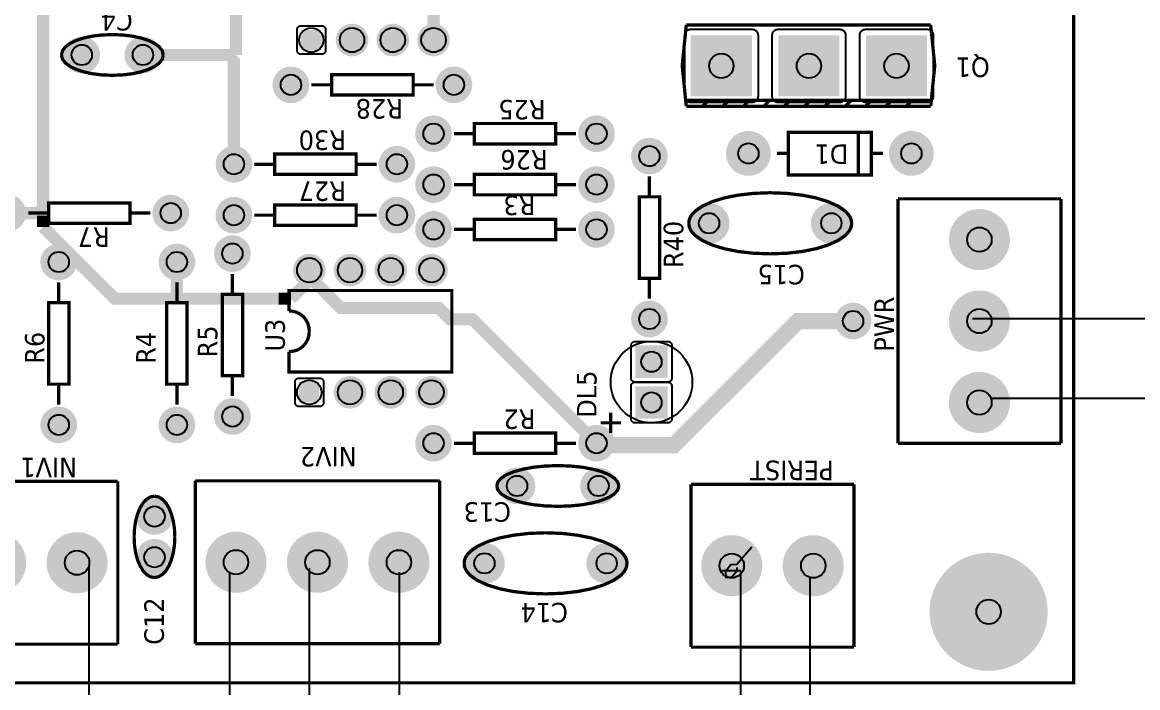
# Model space of a CAD drawing. Header units: millimetres. Extents: x 123.5 to 144.3, y 105.4 to 121.6.
# Drawn here: x 129.277 to 133.384, y 108.23 to 110.681 of the extents above; entities that cross this region are included whole.
import ezdxf

# ---------------------------------------------------------------- set-up
doc = ezdxf.new("R2010")
doc.units = ezdxf.units.MM
doc.layers.add('DESC', color=250, linetype='Continuous')
doc.layers.add('WIRES', color=7, linetype='Continuous')
doc.layers.add('WIRENO', color=7, linetype='Continuous', true_color=0x000000)
doc.styles.get("Standard").update_dxf_attribs({"font": 'tahoma.ttf'})

# ---------------------------------------------------------------- blocks, each defined once
blk = doc.blocks.new('EPAD')
at = {"const_width": 0.5}
blk.add_lwpolyline([(-0.25, 0, 1), (0.25, 0, 1)], format="xyb", close=True, dxfattribs=at)
blk = doc.blocks.new('RPAD')
blk.add_trace([(-0.5, -0.5), (-0.5, 0.5), (0.5, -0.5), (0.5, 0.5)])
blk = doc.blocks.new('Scrubber')
for points, const_width in [([(127.9875, 110.0638), (134.1975, 110.0638), (134.1975, 114.0288), (127.9875, 114.0288), (127.9875, 110.0638)], 0.008), ([(127.9875, 110.0638), (134.1975, 110.0638), (134.1975, 114.0288), (127.9875, 114.0288), (127.9875, 110.0638)], 0.008), ([(128.0824, 112.8103), (128.0824, 112.4103)], 0.008), ([(128.0824, 112.8103), (128.0824, 112.4103)], 0.008), ([(128.4824, 112.8103), (128.4824, 112.4103)], 0.008), ([(128.4824, 112.8103), (128.4824, 112.4103)], 0.008), ([(129.1409, 112.6803), (129.1409, 112.6063), (129.1536, 112.5936), (129.1346, 112.5936)], 0.03), ([(129.1409, 112.5803), (129.1409, 112.6303)], 0.008), ([(129.1409, 112.5803), (129.1409, 112.6303)], 0.008), ([(129.1068, 112.5936), (129.0883, 112.5751), (129.0696, 112.5564)], 0.03), ([(129.1068, 112.5936), (129.1346, 112.5936)], 0.03), ([(129.7499, 112.5936), (129.1536, 112.5936)], 0.03), ([(128.6709, 112.5553), (128.7209, 112.5553)], 0.008), ([(128.6709, 112.5553), (128.7209, 112.5553)], 0.008), ([(128.7209, 112.5303), (128.9209, 112.5303), (128.9209, 112.5803), (128.7209, 112.5803), (128.7209, 112.5303)], 0.008), ([(128.7209, 112.5303), (128.9209, 112.5303), (128.9209, 112.5803), (128.7209, 112.5803), (128.7209, 112.5303)], 0.008), ([(128.9209, 112.5553), (128.9709, 112.5553)], 0.008), ([(128.9209, 112.5553), (128.9709, 112.5553)], 0.008), ([(129.0209, 112.5553), (129.0447, 112.5315)], 0.03), ([(129.0209, 112.5553), (129.0459, 112.5553), (129.0572, 112.544)], 0.03), ([(129.0696, 112.5564), (129.0572, 112.544), (129.0447, 112.5315)], 0.03), ([(129.1159, 112.3803), (129.1659, 112.3803), (129.1659, 112.5803), (129.1159, 112.5803), (129.1159, 112.3803)], 0.008), ([(129.1159, 112.3803), (129.1659, 112.3803), (129.1659, 112.5803), (129.1159, 112.5803), (129.1159, 112.3803)], 0.008), ([(129.0447, 112.5315), (128.9309, 112.4177), (128.9309, 112.3153)], 0.03), ([(129.5293, 112.5487), (129.5191, 112.5462), (129.5097, 112.5391), (129.5012, 112.5278), (129.4938, 112.5128), (129.4878, 112.4944), (129.4832, 112.4731), (129.4803, 112.4494), (129.4793, 112.4237)], 0.008), ([(129.5293, 112.5487), (129.5191, 112.5462), (129.5097, 112.5391), (129.5012, 112.5278), (129.4938, 112.5128), (129.4878, 112.4944), (129.4832, 112.4731), (129.4803, 112.4494), (129.4793, 112.4237)], 0.008), ([(129.5293, 112.5487), (129.5395, 112.5462), (129.549, 112.5391), (129.5575, 112.5278), (129.5648, 112.5128), (129.5709, 112.4944), (129.5755, 112.4731), (129.5783, 112.4494), (129.5793, 112.4237)], 0.008), ([(129.5293, 112.5487), (129.5395, 112.5462), (129.549, 112.5391), (129.5575, 112.5278), (129.5648, 112.5128), (129.5709, 112.4944), (129.5755, 112.4731), (129.5783, 112.4494), (129.5793, 112.4237)], 0.008), ([(129.5293, 112.2987), (129.5191, 112.3012), (129.5097, 112.3083), (129.5012, 112.3197), (129.4938, 112.3349), (129.4878, 112.3533), (129.4832, 112.3746), (129.4803, 112.3982), (129.4793, 112.4237)], 0.008), ([(129.5293, 112.2987), (129.5191, 112.3012), (129.5097, 112.3083), (129.5012, 112.3197), (129.4938, 112.3349), (129.4878, 112.3533), (129.4832, 112.3746), (129.4803, 112.3982), (129.4793, 112.4237)], 0.008), ([(129.5293, 112.2987), (129.5395, 112.3012), (129.549, 112.3083), (129.5575, 112.3197), (129.5648, 112.3349), (129.5709, 112.3533), (129.5755, 112.3746), (129.5783, 112.3982), (129.5793, 112.4237)], 0.008), ([(129.5293, 112.2987), (129.5395, 112.3012), (129.549, 112.3083), (129.5575, 112.3197), (129.5648, 112.3349), (129.5709, 112.3533), (129.5755, 112.3746), (129.5783, 112.3982), (129.5793, 112.4237)], 0.008), ([(128.4824, 112.4103), (128.0824, 112.4103)], 0.008), ([(128.4824, 112.4103), (128.0824, 112.4103)], 0.008), ([(128.2459, 112.3203), (128.2479, 112.3305), (128.2536, 112.34), (128.2627, 112.3485), (128.2749, 112.3558), (128.2896, 112.3619), (128.3066, 112.3665), (128.3255, 112.3693), (128.3459, 112.3703)], 0.008), ([(128.2459, 112.3203), (128.2479, 112.3305), (128.2536, 112.34), (128.2627, 112.3485), (128.2749, 112.3558), (128.2896, 112.3619), (128.3066, 112.3665), (128.3255, 112.3693), (128.3459, 112.3703)], 0.008), ([(128.4459, 112.3203), (128.4439, 112.3305), (128.4381, 112.34), (128.429, 112.3485), (128.4169, 112.3558), (128.4021, 112.3619), (128.3851, 112.3665), (128.3662, 112.3693), (128.3459, 112.3703)], 0.008), ([(128.4459, 112.3203), (128.4439, 112.3305), (128.4381, 112.34), (128.429, 112.3485), (128.4169, 112.3558), (128.4021, 112.3619), (128.3851, 112.3665), (128.3662, 112.3693), (128.3459, 112.3703)], 0.008), ([(129.1409, 112.3303), (129.1409, 112.3803)], 0.008), ([(129.1409, 112.3303), (129.1409, 112.3803)], 0.008), ([(129.5293, 112.2338), (129.5293, 112.3487)], 0.03), ([(128.2459, 112.3203), (128.2479, 112.3101), (128.2536, 112.3007), (128.2627, 112.2922), (128.2749, 112.2848), (128.2896, 112.2788), (128.3066, 112.2742), (128.3255, 112.2713), (128.3459, 112.2703)], 0.008), ([(128.2459, 112.3203), (128.2479, 112.3101), (128.2536, 112.3007), (128.2627, 112.2922), (128.2749, 112.2848), (128.2896, 112.2788), (128.3066, 112.2742), (128.3255, 112.2713), (128.3459, 112.2703)], 0.008), ([(128.4459, 112.3203), (128.4439, 112.3101), (128.4381, 112.3007), (128.429, 112.2922), (128.4169, 112.2848), (128.4021, 112.2788), (128.3851, 112.2742), (128.3662, 112.2713), (128.3459, 112.2703)], 0.008), ([(128.4459, 112.3203), (128.4439, 112.3101), (128.4381, 112.3007), (128.429, 112.2922), (128.4169, 112.2848), (128.4021, 112.2788), (128.3851, 112.2742), (128.3662, 112.2713), (128.3459, 112.2703)], 0.008), ([(128.9309, 112.3153), (128.9309, 112.2603), (128.9309, 112.2417), (128.9309, 112.0153)], 0.03), ([(128.7209, 112.2403), (128.9209, 112.2403), (128.9209, 112.2903), (128.7209, 112.2903), (128.7209, 112.2403)], 0.008), ([(128.7209, 112.2403), (128.9209, 112.2403), (128.9209, 112.2903), (128.7209, 112.2903), (128.7209, 112.2403)], 0.008), ([(128.7209, 112.2653), (128.6709, 112.2653)], 0.008), ([(128.7209, 112.2653), (128.6709, 112.2653)], 0.008), ([(129.0209, 112.2653), (128.9359, 112.2653), (128.9309, 112.2603)], 0.03), ([(128.9709, 112.2653), (128.9209, 112.2653)], 0.008), ([(128.9709, 112.2653), (128.9209, 112.2653)], 0.008), ([(129.5293, 112.2338), (129.5293, 112.1203)], 0.03), ([(128.0836, 112.2203), (128.4836, 112.2203)], 0.008), ([(128.0836, 112.2203), (128.0836, 111.6203)], 0.008), ([(128.0836, 112.2203), (128.4836, 112.2203)], 0.008), ([(128.0836, 112.2203), (128.0836, 111.6203)], 0.008), ([(128.4836, 111.6203), (128.4836, 112.2203)], 0.008), ([(128.4836, 111.6203), (128.4836, 112.2203)], 0.008), ([(128.7415, 112.104), (128.9415, 112.104), (128.9415, 112.154), (128.7415, 112.154), (128.7415, 112.104)], 0.008), ([(128.7415, 112.104), (128.9415, 112.104), (128.9415, 112.154), (128.7415, 112.154), (128.7415, 112.104)], 0.008), ([(128.7415, 112.129), (128.6915, 112.129)], 0.008), ([(128.7415, 112.129), (128.6915, 112.129)], 0.008), ([(128.9915, 112.129), (128.9415, 112.129)], 0.008), ([(128.9915, 112.129), (128.9415, 112.129)], 0.008), ([(129.2609, 112.1253), (129.5243, 112.1253), (129.5293, 112.1203)], 0.03), ([(129.5293, 112.1203), (129.642, 112.1203), (129.6835, 112.0788), (129.6835, 111.6735), (129.6454, 111.6353)], 0.03), ([(129.1359, 112.0753), (129.1359, 112.0253)], 0.008), ([(129.1359, 112.0753), (129.1359, 112.0253)], 0.008), ([(129.2609, 112.0753), (129.2609, 112.0253)], 0.008), ([(129.2609, 112.0753), (129.2609, 112.0253)], 0.008), ([(128.9309, 112.0153), (128.9309, 111.9853)], 0.03), ([(129.1109, 111.8253), (129.1609, 111.8253), (129.1609, 112.0253), (129.1109, 112.0253), (129.1109, 111.8253)], 0.008), ([(129.1109, 111.8253), (129.1609, 111.8253), (129.1609, 112.0253), (129.1109, 112.0253), (129.1109, 111.8253)], 0.008), ([(129.2359, 111.8253), (129.2859, 111.8253), (129.2859, 112.0253), (129.2359, 112.0253), (129.2359, 111.8253)], 0.008), ([(129.2359, 111.8253), (129.2859, 111.8253), (129.2859, 112.0253), (129.2359, 112.0253), (129.2359, 111.8253)], 0.008), ([(128.9009, 111.9903), (128.9509, 111.9903), (128.9509, 111.5903), (128.7509, 111.5903), (128.7509, 111.9903), (128.8009, 111.9903)], 0.008), ([(128.9009, 111.9903), (128.9509, 111.9903), (128.9509, 111.5903), (128.7509, 111.5903), (128.7509, 111.9903), (128.8009, 111.9903)], 0.008), ([(128.8509, 111.9403), (128.8404, 111.9413), (128.8308, 111.9441), (128.8223, 111.9485), (128.815, 111.9545), (128.809, 111.9618), (128.8046, 111.9703), (128.8018, 111.9799), (128.8009, 111.9903)], 0.008), ([(128.8509, 111.9403), (128.8404, 111.9413), (128.8308, 111.9441), (128.8223, 111.9485), (128.815, 111.9545), (128.809, 111.9618), (128.8046, 111.9703), (128.8018, 111.9799), (128.8009, 111.9903)], 0.008), ([(128.8509, 111.9403), (128.861, 111.9413), (128.8705, 111.9441), (128.879, 111.9485), (128.8864, 111.9545), (128.8924, 111.9618), (128.897, 111.9703), (128.8999, 111.9799), (128.9009, 111.9903)], 0.008), ([(128.8509, 111.9403), (128.861, 111.9413), (128.8705, 111.9441), (128.879, 111.9485), (128.8864, 111.9545), (128.8924, 111.9618), (128.897, 111.9703), (128.8999, 111.9799), (128.9009, 111.9903)], 0.008), ([(128.9309, 111.9853), (128.9459, 111.9703), (128.9759, 111.9403), (128.9851, 111.9403)], 0.03), ([(128.5759, 111.2353), (128.88, 111.5395), (128.88, 111.5729), (128.88, 111.5945), (128.9078, 111.6222), (128.9078, 111.863), (128.917, 111.8722), (128.9851, 111.9403), (129.0009, 111.9403)], 0.03), ([(129.4559, 111.8853), (129.4559, 111.9353)], 0.008), ([(129.4559, 111.8853), (129.4559, 111.9353)], 0.008), ([(129.4309, 111.6853), (129.4809, 111.6853), (129.4809, 111.8853), (129.4309, 111.8853), (129.4309, 111.6853)], 0.008), ([(129.4309, 111.6853), (129.4809, 111.6853), (129.4809, 111.8853), (129.4309, 111.8853), (129.4309, 111.6853)], 0.008), ([(129.1359, 111.8253), (129.1359, 111.7753)], 0.008), ([(129.1359, 111.8253), (129.1359, 111.7753)], 0.008), ([(129.2609, 111.8253), (129.2609, 111.7753)], 0.008), ([(129.2609, 111.8253), (129.2609, 111.7753)], 0.008), ([(129.4559, 111.6353), (129.4559, 111.6853)], 0.008), ([(129.4559, 111.6353), (129.4559, 111.6853)], 0.008), ([(129.5659, 111.6353), (129.6454, 111.6353)], 0.03), ([(128.0836, 111.6203), (128.4836, 111.6203)], 0.008), ([(128.0836, 111.6203), (128.4836, 111.6203)], 0.008), ([(128.5759, 111.5853), (128.5759, 111.5353)], 0.008), ([(128.5759, 111.5853), (128.5759, 111.5353)], 0.008), ([(129.1009, 111.5853), (129.1009, 111.5353)], 0.008), ([(129.1009, 111.5853), (129.1009, 111.5353)], 0.008), ([(129.2109, 111.5353), (129.2109, 111.5853)], 0.008), ([(129.2109, 111.5353), (129.2109, 111.5853)], 0.008), ([(129.3359, 111.5853), (129.3359, 111.5353)], 0.008), ([(129.3359, 111.5853), (129.3359, 111.5353)], 0.008), ([(128.2809, 111.5603), (128.2731, 111.5593), (128.2656, 111.5564), (128.2583, 111.5516), (128.2514, 111.545), (128.2387, 111.5268), (128.2276, 111.5027), (128.2185, 111.4733), (128.2117, 111.4392), (128.2074, 111.4014), (128.2059, 111.3603)], 0.008), ([(128.2809, 111.5603), (128.2731, 111.5593), (128.2656, 111.5564), (128.2583, 111.5516), (128.2514, 111.545), (128.2387, 111.5268), (128.2276, 111.5027), (128.2185, 111.4733), (128.2117, 111.4392), (128.2074, 111.4014), (128.2059, 111.3603)], 0.008), ([(128.2809, 111.5603), (128.2886, 111.5593), (128.2961, 111.5564), (128.3034, 111.5516), (128.3103, 111.545), (128.323, 111.5268), (128.3341, 111.5027), (128.3432, 111.4733), (128.35, 111.4392), (128.3544, 111.4014), (128.3559, 111.3603)], 0.008), ([(128.2809, 111.5603), (128.2886, 111.5593), (128.2961, 111.5564), (128.3034, 111.5516), (128.3103, 111.545), (128.323, 111.5268), (128.3341, 111.5027), (128.3432, 111.4733), (128.35, 111.4392), (128.3544, 111.4014), (128.3559, 111.3603)], 0.008), ([(128.5509, 111.3353), (128.6009, 111.3353), (128.6009, 111.5353), (128.5509, 111.5353), (128.5509, 111.3353)], 0.008), ([(128.5509, 111.3353), (128.6009, 111.3353), (128.6009, 111.5353), (128.5509, 111.5353), (128.5509, 111.3353)], 0.008), ([(129.0759, 111.3353), (129.1259, 111.3353), (129.1259, 111.5353), (129.0759, 111.5353), (129.0759, 111.3353)], 0.008), ([(129.0759, 111.3353), (129.1259, 111.3353), (129.1259, 111.5353), (129.0759, 111.5353), (129.0759, 111.3353)], 0.008), ([(129.1859, 111.3353), (129.2359, 111.3353), (129.2359, 111.5353), (129.1859, 111.5353), (129.1859, 111.3353)], 0.008), ([(129.1859, 111.3353), (129.2359, 111.3353), (129.2359, 111.5353), (129.1859, 111.5353), (129.1859, 111.3353)], 0.008), ([(129.3109, 111.3353), (129.3609, 111.3353), (129.3609, 111.5353), (129.3109, 111.5353), (129.3109, 111.3353)], 0.008), ([(129.3109, 111.3353), (129.3609, 111.3353), (129.3609, 111.5353), (129.3109, 111.5353), (129.3109, 111.3353)], 0.008), ([(128.4709, 111.4803), (128.4607, 111.4773), (128.4512, 111.4687), (128.4427, 111.455), (128.4354, 111.4368), (128.4293, 111.4147), (128.4247, 111.3892), (128.4219, 111.3609), (128.4209, 111.3303)], 0.008), ([(128.4709, 111.4803), (128.4607, 111.4773), (128.4512, 111.4687), (128.4427, 111.455), (128.4354, 111.4368), (128.4293, 111.4147), (128.4247, 111.3892), (128.4219, 111.3609), (128.4209, 111.3303)], 0.008), ([(128.4709, 111.4803), (128.481, 111.4773), (128.4905, 111.4687), (128.499, 111.455), (128.5064, 111.4368), (128.5124, 111.4147), (128.517, 111.3892), (128.5199, 111.3609), (128.5209, 111.3303)], 0.008), ([(128.4709, 111.4803), (128.481, 111.4773), (128.4905, 111.4687), (128.499, 111.455), (128.5064, 111.4368), (128.5124, 111.4147), (128.517, 111.3892), (128.5199, 111.3609), (128.5209, 111.3303)], 0.008), ([(128.2809, 111.1603), (128.2731, 111.1613), (128.2656, 111.1643), (128.2583, 111.1692), (128.2514, 111.1758), (128.2387, 111.1941), (128.2276, 111.2183), (128.2185, 111.2478), (128.2117, 111.2818), (128.2074, 111.3196), (128.2059, 111.3603)], 0.008), ([(128.2809, 111.1603), (128.2731, 111.1613), (128.2656, 111.1643), (128.2583, 111.1692), (128.2514, 111.1758), (128.2387, 111.1941), (128.2276, 111.2183), (128.2185, 111.2478), (128.2117, 111.2818), (128.2074, 111.3196), (128.2059, 111.3603)], 0.008), ([(128.2809, 111.1603), (128.2886, 111.1613), (128.2961, 111.1643), (128.3034, 111.1692), (128.3103, 111.1758), (128.323, 111.1941), (128.3341, 111.2183), (128.3432, 111.2478), (128.35, 111.2818), (128.3544, 111.3196), (128.3559, 111.3603)], 0.008), ([(128.2809, 111.1603), (128.2886, 111.1613), (128.2961, 111.1643), (128.3034, 111.1692), (128.3103, 111.1758), (128.323, 111.1941), (128.3341, 111.2183), (128.3432, 111.2478), (128.35, 111.2818), (128.3544, 111.3196), (128.3559, 111.3603)], 0.008), ([(128.4709, 111.1803), (128.4607, 111.1833), (128.4512, 111.1918), (128.4427, 111.2054), (128.4354, 111.2235), (128.4293, 111.2455), (128.4247, 111.271), (128.4219, 111.2995), (128.4209, 111.3303)], 0.008), ([(128.4709, 111.1803), (128.4607, 111.1833), (128.4512, 111.1918), (128.4427, 111.2054), (128.4354, 111.2235), (128.4293, 111.2455), (128.4247, 111.271), (128.4219, 111.2995), (128.4209, 111.3303)], 0.008), ([(128.4709, 111.1803), (128.481, 111.1833), (128.4905, 111.1918), (128.499, 111.2054), (128.5064, 111.2235), (128.5124, 111.2455), (128.517, 111.271), (128.5199, 111.2995), (128.5209, 111.3303)], 0.008), ([(128.4709, 111.1803), (128.481, 111.1833), (128.4905, 111.1918), (128.499, 111.2054), (128.5064, 111.2235), (128.5124, 111.2455), (128.517, 111.271), (128.5199, 111.2995), (128.5209, 111.3303)], 0.008), ([(128.5759, 111.3353), (128.5759, 111.2853)], 0.008), ([(128.5759, 111.3353), (128.5759, 111.2853)], 0.008), ([(129.1009, 111.3353), (129.1009, 111.2853)], 0.008), ([(129.1009, 111.3353), (129.1009, 111.2853)], 0.008), ([(129.2109, 111.2853), (129.2109, 111.3353)], 0.008), ([(129.2109, 111.2853), (129.2109, 111.3353)], 0.008), ([(129.3359, 111.3353), (129.3359, 111.2853)], 0.008), ([(129.3359, 111.3353), (129.3359, 111.2853)], 0.008), ([(128.8759, 110.6053), (128.8759, 110.7403), (128.5709, 111.0453), (128.5709, 111.2303), (128.5759, 111.2353)], 0.04), ([(128.6259, 111.2253), (128.6259, 111.1753)], 0.008), ([(128.6259, 111.2253), (128.6259, 111.1753)], 0.008), ([(128.6009, 111.2003), (128.6509, 111.2003)], 0.008), ([(128.6009, 111.2003), (128.6509, 111.2003)], 0.008), ([(128.9809, 111.1053), (128.9309, 111.1053)], 0.008), ([(128.9809, 111.1053), (128.9309, 111.1053)], 0.008), ([(128.9809, 111.0803), (129.1809, 111.0803), (129.1809, 111.1303), (128.9809, 111.1303), (128.9809, 111.0803)], 0.008), ([(128.9809, 111.0803), (129.1809, 111.0803), (129.1809, 111.1303), (128.9809, 111.1303), (128.9809, 111.0803)], 0.008), ([(129.2309, 111.1053), (129.1809, 111.1053)], 0.008), ([(129.2309, 111.1053), (129.1809, 111.1053)], 0.008), ([(129.6031, 111.0149), (129.5031, 111.0249), (129.4031, 111.0149)], 0.008), ([(129.6031, 111.0149), (129.5031, 111.0249), (129.4031, 111.0149)], 0.008), ([(128.4751, 111.0032), (128.0751, 111.0032)], 0.008), ([(128.0751, 111.0032), (128.0751, 110.6032)], 0.008), ([(128.4751, 111.0032), (128.0751, 111.0032)], 0.008), ([(128.0751, 111.0032), (128.0751, 110.6032)], 0.008), ([(128.4751, 111.0032), (128.4751, 110.6032)], 0.008), ([(128.4751, 111.0032), (128.4751, 110.6032)], 0.008), ([(129.1159, 111.0088), (129.1081, 111.0078), (129.1006, 111.0049), (129.0933, 111), (129.0864, 110.9935), (129.0737, 110.9753), (129.0626, 110.9512), (129.0535, 110.9217), (129.0467, 110.8877), (129.0424, 110.8498), (129.0409, 110.8088)], 0.008), ([(129.1159, 111.0088), (129.1081, 111.0078), (129.1006, 111.0049), (129.0933, 111), (129.0864, 110.9935), (129.0737, 110.9753), (129.0626, 110.9512), (129.0535, 110.9217), (129.0467, 110.8877), (129.0424, 110.8498), (129.0409, 110.8088)], 0.008), ([(129.1159, 111.0088), (129.1236, 111.0078), (129.1311, 111.0049), (129.1384, 111), (129.1453, 110.9935), (129.158, 110.9753), (129.1691, 110.9512), (129.1782, 110.9217), (129.185, 110.8877), (129.1894, 110.8498), (129.1909, 110.8088)], 0.008), ([(129.1159, 111.0088), (129.1236, 111.0078), (129.1311, 111.0049), (129.1384, 111), (129.1453, 110.9935), (129.158, 110.9753), (129.1691, 110.9512), (129.1782, 110.9217), (129.185, 110.8877), (129.1894, 110.8498), (129.1909, 110.8088)], 0.008), ([(129.4031, 110.4149), (129.4031, 111.0149)], 0.008), ([(129.4031, 110.4149), (129.4031, 111.0149)], 0.008), ([(129.4181, 110.4149), (129.4181, 111.0149)], 0.008), ([(129.4181, 110.4149), (129.4181, 111.0149)], 0.008), ([(129.6031, 111.0149), (129.6031, 110.4149)], 0.008), ([(129.6031, 111.0149), (129.6031, 110.4149)], 0.008), ([(129.4181, 110.9599), (129.4031, 110.9749)], 0.008), ([(129.4181, 110.9599), (129.4031, 110.9749)], 0.008), ([(129.4181, 110.9099), (129.4031, 110.9249)], 0.008), ([(129.4181, 110.9099), (129.4031, 110.9249)], 0.008), ([(129.4181, 110.9099), (129.4031, 110.9249)], 0.008), ([(129.4181, 110.9099), (129.4031, 110.9249)], 0.008), ([(129.4181, 110.8599), (129.4031, 110.8749)], 0.008), ([(129.4181, 110.8599), (129.4031, 110.8749)], 0.008), ([(129.4181, 110.8599), (129.4031, 110.8749)], 0.008), ([(129.4181, 110.8599), (129.4031, 110.8749)], 0.008), ([(129.1159, 110.6088), (129.1081, 110.6098), (129.1006, 110.6128), (129.0933, 110.6177), (129.0864, 110.6243), (129.0737, 110.6426), (129.0626, 110.6668), (129.0535, 110.6963), (129.0467, 110.7303), (129.0424, 110.7681), (129.0409, 110.8088)], 0.008), ([(129.1159, 110.6088), (129.1081, 110.6098), (129.1006, 110.6128), (129.0933, 110.6177), (129.0864, 110.6243), (129.0737, 110.6426), (129.0626, 110.6668), (129.0535, 110.6963), (129.0467, 110.7303), (129.0424, 110.7681), (129.0409, 110.8088)], 0.008), ([(129.1159, 110.6088), (129.1236, 110.6098), (129.1311, 110.6128), (129.1384, 110.6177), (129.1453, 110.6243), (129.158, 110.6426), (129.1691, 110.6668), (129.1782, 110.6963), (129.185, 110.7303), (129.1894, 110.7681), (129.1909, 110.8088)], 0.008), ([(129.1159, 110.6088), (129.1236, 110.6098), (129.1311, 110.6128), (129.1384, 110.6177), (129.1453, 110.6243), (129.158, 110.6426), (129.1691, 110.6668), (129.1782, 110.6963), (129.185, 110.7303), (129.1894, 110.7681), (129.1909, 110.8088)], 0.008), ([(129.4181, 110.8099), (129.4031, 110.8249)], 0.008), ([(129.4181, 110.8099), (129.4031, 110.8249)], 0.008), ([(129.4181, 110.8099), (129.4031, 110.8249)], 0.008), ([(129.4181, 110.8099), (129.4031, 110.8249)], 0.008), ([(129.2875, 110.7643), (129.2875, 110.7923)], 0.008), ([(129.2875, 110.7643), (129.2875, 110.7923)], 0.008), ([(129.2345, 110.5603), (129.3395, 110.5603), (129.3395, 110.7643), (129.2345, 110.7643), (129.2345, 110.5603)], 0.008), ([(129.2345, 110.5603), (129.3395, 110.5603), (129.3395, 110.7643), (129.2345, 110.7643), (129.2345, 110.5603)], 0.008), ([(129.4181, 110.7599), (129.4031, 110.7749)], 0.008), ([(129.4181, 110.7599), (129.4031, 110.7749)], 0.008), ([(129.4181, 110.7599), (129.4031, 110.7749)], 0.008), ([(129.4181, 110.7599), (129.4031, 110.7749)], 0.008), ([(129.4181, 110.7099), (129.4031, 110.7249)], 0.008), ([(129.4181, 110.7099), (129.4031, 110.7249)], 0.008), ([(129.4181, 110.7099), (129.4031, 110.7249)], 0.008), ([(129.4181, 110.7099), (129.4031, 110.7249)], 0.008), ([(129.4181, 110.6599), (129.4031, 110.6749)], 0.008), ([(129.4181, 110.6599), (129.4031, 110.6749)], 0.008), ([(129.4181, 110.6599), (129.4031, 110.6749)], 0.008), ([(129.4181, 110.6599), (129.4031, 110.6749)], 0.008), ([(129.4181, 110.6099), (129.4031, 110.6249)], 0.008), ([(129.4181, 110.6099), (129.4031, 110.6249)], 0.008), ([(129.4181, 110.6099), (129.4031, 110.6249)], 0.008), ([(129.4181, 110.6099), (129.4031, 110.6249)], 0.008), ([(128.4751, 110.6032), (128.0751, 110.6032)], 0.008), ([(128.4751, 110.6032), (128.0751, 110.6032)], 0.008), ([(129.2355, 110.5923), (129.3385, 110.5923)], 0.008), ([(129.2355, 110.5923), (129.3385, 110.5923)], 0.008), ([(129.2875, 110.5323), (129.2875, 110.5603)], 0.008), ([(129.2875, 110.5323), (129.2875, 110.5603)], 0.008), ([(129.4181, 110.5599), (129.4031, 110.5749)], 0.008), ([(129.4181, 110.5599), (129.4031, 110.5749)], 0.008), ([(129.4181, 110.5599), (129.4031, 110.5749)], 0.008), ([(129.4181, 110.5599), (129.4031, 110.5749)], 0.008), ([(129.4181, 110.5099), (129.4031, 110.5249)], 0.008), ([(129.4181, 110.5099), (129.4031, 110.5249)], 0.008), ([(129.4181, 110.5099), (129.4031, 110.5249)], 0.008), ([(129.4181, 110.5099), (129.4031, 110.5249)], 0.008), ([(128.5759, 110.4953), (128.5759, 110.0953)], 0.008), ([(129.1759, 110.4953), (128.5759, 110.4953)], 0.008), ([(128.5759, 110.4953), (128.5759, 110.0953)], 0.008), ([(129.1759, 110.4953), (128.5759, 110.4953)], 0.008), ([(129.1759, 110.4953), (129.1759, 110.0953)], 0.008), ([(129.1759, 110.4953), (129.1759, 110.0953)], 0.008), ([(129.4181, 110.4599), (129.4031, 110.4749)], 0.008), ([(129.4181, 110.4599), (129.4031, 110.4749)], 0.008), ([(129.6031, 110.4149), (129.5031, 110.4049), (129.4031, 110.4149)], 0.008), ([(129.6031, 110.4149), (129.5031, 110.4049), (129.4031, 110.4149)], 0.008), ([(128.5759, 110.0953), (129.1759, 110.0953)], 0.008), ([(128.5759, 110.0953), (129.1759, 110.0953)], 0.008)]:
    blk.add_lwpolyline(points, dxfattribs=dict(const_width=const_width))
for points in [[(128.7359, 111.9653), (128.7359, 111.9153), (128.7358, 111.9143), (128.7357, 111.9133), (128.7354, 111.9123), (128.7351, 111.9114), (128.7347, 111.9105), (128.7342, 111.9097), (128.7336, 111.9089), (128.733, 111.9082), (128.7323, 111.9076), (128.7315, 111.907), (128.7307, 111.9065), (128.7298, 111.9061), (128.7289, 111.9058), (128.7279, 111.9055), (128.7269, 111.9054), (128.7259, 111.9053), (128.6759, 111.9053), (128.6748, 111.9054), (128.6738, 111.9055), (128.6728, 111.9058), (128.6719, 111.9061), (128.671, 111.9065), (128.6702, 111.907), (128.6694, 111.9076), (128.6687, 111.9082), (128.6681, 111.9089), (128.6675, 111.9097), (128.667, 111.9105), (128.6666, 111.9114), (128.6663, 111.9123), (128.6661, 111.9133), (128.6659, 111.9143), (128.6659, 111.9153), (128.6659, 111.9653), (128.6659, 111.9664), (128.6661, 111.9674), (128.6663, 111.9683), (128.6666, 111.9693), (128.667, 111.9701), (128.6675, 111.971), (128.6681, 111.9717), (128.6687, 111.9724), (128.6694, 111.9731), (128.6702, 111.9736), (128.671, 111.9741), (128.6719, 111.9746), (128.6728, 111.9749), (128.6738, 111.9751), (128.6748, 111.9753), (128.6759, 111.9753), (128.7259, 111.9753), (128.7269, 111.9753), (128.7279, 111.9751), (128.7289, 111.9749), (128.7298, 111.9746), (128.7307, 111.9741), (128.7315, 111.9736), (128.7323, 111.9731), (128.733, 111.9724), (128.7336, 111.9717), (128.7342, 111.971), (128.7347, 111.9701), (128.7351, 111.9693), (128.7354, 111.9683), (128.7357, 111.9674), (128.7358, 111.9664), (128.7359, 111.9653)], [(129.6009, 111.9603), (129.6009, 111.9103), (129.6008, 111.9093), (129.6007, 111.9083), (129.6004, 111.9073), (129.6001, 111.9064), (129.5997, 111.9055), (129.5992, 111.9047), (129.5986, 111.9039), (129.598, 111.9032), (129.5973, 111.9026), (129.5965, 111.902), (129.5957, 111.9015), (129.5948, 111.9011), (129.5939, 111.9008), (129.5929, 111.9005), (129.5919, 111.9004), (129.5909, 111.9003), (129.5409, 111.9003), (129.5398, 111.9004), (129.5388, 111.9005), (129.5378, 111.9008), (129.5369, 111.9011), (129.536, 111.9015), (129.5352, 111.902), (129.5344, 111.9026), (129.5337, 111.9032), (129.5331, 111.9039), (129.5325, 111.9047), (129.532, 111.9055), (129.5316, 111.9064), (129.5313, 111.9073), (129.5311, 111.9083), (129.5309, 111.9093), (129.5309, 111.9103), (129.5309, 111.9603), (129.5309, 111.9614), (129.5311, 111.9624), (129.5313, 111.9633), (129.5316, 111.9643), (129.532, 111.9651), (129.5325, 111.966), (129.5331, 111.9667), (129.5337, 111.9674), (129.5344, 111.9681), (129.5352, 111.9686), (129.536, 111.9691), (129.5369, 111.9696), (129.5378, 111.9699), (129.5388, 111.9701), (129.5398, 111.9703), (129.5409, 111.9703), (129.5909, 111.9703), (129.5919, 111.9703), (129.5929, 111.9701), (129.5939, 111.9699), (129.5948, 111.9696), (129.5957, 111.9691), (129.5965, 111.9686), (129.5973, 111.9681), (129.598, 111.9674), (129.5986, 111.9667), (129.5992, 111.966), (129.5997, 111.9651), (129.6001, 111.9643), (129.6004, 111.9633), (129.6007, 111.9624), (129.6008, 111.9614), (129.6009, 111.9603)], [(128.6359, 111.1503), (128.7159, 111.1503), (128.7169, 111.1503), (128.7179, 111.1501), (128.7189, 111.1499), (128.7198, 111.1496), (128.7207, 111.1491), (128.7215, 111.1486), (128.7223, 111.1481), (128.723, 111.1474), (128.7236, 111.1467), (128.7242, 111.146), (128.7247, 111.1451), (128.7251, 111.1443), (128.7254, 111.1433), (128.7257, 111.1424), (128.7258, 111.1414), (128.7259, 111.1403), (128.7259, 111.0603), (128.7258, 111.0593), (128.7257, 111.0583), (128.7254, 111.0573), (128.7251, 111.0564), (128.7247, 111.0555), (128.7242, 111.0547), (128.7236, 111.0539), (128.723, 111.0532), (128.7223, 111.0526), (128.7215, 111.052), (128.7207, 111.0515), (128.7198, 111.0511), (128.7189, 111.0508), (128.7179, 111.0505), (128.7169, 111.0504), (128.7159, 111.0503), (128.6359, 111.0503), (128.6348, 111.0504), (128.6338, 111.0505), (128.6328, 111.0508), (128.6319, 111.0511), (128.631, 111.0515), (128.6302, 111.052), (128.6294, 111.0526), (128.6287, 111.0532), (128.6281, 111.0539), (128.6275, 111.0547), (128.627, 111.0555), (128.6266, 111.0564), (128.6263, 111.0573), (128.6261, 111.0583), (128.6259, 111.0593), (128.6259, 111.0603), (128.6259, 111.1403), (128.6259, 111.1414), (128.6261, 111.1424), (128.6263, 111.1433), (128.6266, 111.1443), (128.627, 111.1451), (128.6275, 111.146), (128.6281, 111.1467), (128.6287, 111.1474), (128.6294, 111.1481), (128.6302, 111.1486), (128.631, 111.1491), (128.6319, 111.1496), (128.6328, 111.1499), (128.6338, 111.1501), (128.6348, 111.1503), (128.6359, 111.1503)], [(128.7359, 111.1503), (128.8159, 111.1503), (128.8169, 111.1503), (128.8179, 111.1501), (128.8189, 111.1499), (128.8198, 111.1496), (128.8207, 111.1491), (128.8215, 111.1486), (128.8223, 111.1481), (128.823, 111.1474), (128.8236, 111.1467), (128.8242, 111.146), (128.8247, 111.1451), (128.8251, 111.1443), (128.8254, 111.1433), (128.8257, 111.1424), (128.8258, 111.1414), (128.8259, 111.1403), (128.8259, 111.0603), (128.8258, 111.0593), (128.8257, 111.0583), (128.8254, 111.0573), (128.8251, 111.0564), (128.8247, 111.0555), (128.8242, 111.0547), (128.8236, 111.0539), (128.823, 111.0532), (128.8223, 111.0526), (128.8215, 111.052), (128.8207, 111.0515), (128.8198, 111.0511), (128.8189, 111.0508), (128.8179, 111.0505), (128.8169, 111.0504), (128.8159, 111.0503), (128.7359, 111.0503), (128.7348, 111.0504), (128.7338, 111.0505), (128.7328, 111.0508), (128.7319, 111.0511), (128.731, 111.0515), (128.7302, 111.052), (128.7294, 111.0526), (128.7287, 111.0532), (128.7281, 111.0539), (128.7275, 111.0547), (128.727, 111.0555), (128.7266, 111.0564), (128.7263, 111.0573), (128.7261, 111.0583), (128.7259, 111.0593), (128.7259, 111.0603), (128.7259, 111.1403), (128.7259, 111.1414), (128.7261, 111.1424), (128.7263, 111.1433), (128.7266, 111.1443), (128.727, 111.1451), (128.7275, 111.146), (128.7281, 111.1467), (128.7287, 111.1474), (128.7294, 111.1481), (128.7302, 111.1486), (128.731, 111.1491), (128.7319, 111.1496), (128.7328, 111.1499), (128.7338, 111.1501), (128.7348, 111.1503), (128.7359, 111.1503)], [(129.4125, 110.8538), (129.4125, 111.0038), (129.4126, 111.0054), (129.4128, 111.0069), (129.4132, 111.0083), (129.4137, 111.0097), (129.4143, 111.011), (129.415, 111.0123), (129.4159, 111.0134), (129.4169, 111.0145), (129.4179, 111.0154), (129.4191, 111.0163), (129.4203, 111.017), (129.4216, 111.0177), (129.423, 111.0181), (129.4245, 111.0185), (129.426, 111.0187), (129.4275, 111.0188), (129.5775, 111.0188), (129.5791, 111.0187), (129.5806, 111.0185), (129.582, 111.0181), (129.5834, 111.0177), (129.5847, 111.017), (129.586, 111.0163), (129.5871, 111.0154), (129.5882, 111.0145), (129.5891, 111.0134), (129.59, 111.0123), (129.5907, 111.011), (129.5914, 111.0097), (129.5919, 111.0083), (129.5922, 111.0069), (129.5924, 111.0054), (129.5925, 111.0038), (129.5925, 110.8538), (129.5924, 110.8523), (129.5922, 110.8507), (129.5919, 110.8493), (129.5914, 110.8479), (129.5907, 110.8466), (129.59, 110.8454), (129.5891, 110.8442), (129.5882, 110.8431), (129.5871, 110.8422), (129.586, 110.8413), (129.5847, 110.8406), (129.5834, 110.84), (129.582, 110.8395), (129.5806, 110.8391), (129.5791, 110.8389), (129.5775, 110.8388), (129.4275, 110.8388), (129.426, 110.8389), (129.4245, 110.8391), (129.423, 110.8395), (129.4216, 110.84), (129.4203, 110.8406), (129.4191, 110.8413), (129.4179, 110.8422), (129.4169, 110.8431), (129.4159, 110.8442), (129.415, 110.8454), (129.4143, 110.8466), (129.4137, 110.8479), (129.4132, 110.8493), (129.4128, 110.8507), (129.4126, 110.8523), (129.4125, 110.8538)], [(129.4125, 110.6388), (129.4125, 110.7888), (129.4126, 110.7904), (129.4128, 110.7919), (129.4132, 110.7933), (129.4137, 110.7947), (129.4143, 110.796), (129.415, 110.7973), (129.4159, 110.7984), (129.4169, 110.7995), (129.4179, 110.8004), (129.4191, 110.8013), (129.4203, 110.802), (129.4216, 110.8027), (129.423, 110.8031), (129.4245, 110.8035), (129.426, 110.8037), (129.4275, 110.8038), (129.5775, 110.8038), (129.5791, 110.8037), (129.5806, 110.8035), (129.582, 110.8031), (129.5834, 110.8027), (129.5847, 110.802), (129.586, 110.8013), (129.5871, 110.8004), (129.5882, 110.7995), (129.5891, 110.7984), (129.59, 110.7973), (129.5907, 110.796), (129.5914, 110.7947), (129.5919, 110.7933), (129.5922, 110.7919), (129.5924, 110.7904), (129.5925, 110.7888), (129.5925, 110.6388), (129.5924, 110.6373), (129.5922, 110.6357), (129.5919, 110.6343), (129.5914, 110.6329), (129.5907, 110.6316), (129.59, 110.6304), (129.5891, 110.6292), (129.5882, 110.6281), (129.5871, 110.6272), (129.586, 110.6263), (129.5847, 110.6256), (129.5834, 110.625), (129.582, 110.6245), (129.5806, 110.6241), (129.5791, 110.6239), (129.5775, 110.6238), (129.4275, 110.6238), (129.426, 110.6239), (129.4245, 110.6241), (129.423, 110.6245), (129.4216, 110.625), (129.4203, 110.6256), (129.4191, 110.6263), (129.4179, 110.6272), (129.4169, 110.6281), (129.4159, 110.6292), (129.415, 110.6304), (129.4143, 110.6316), (129.4137, 110.6329), (129.4132, 110.6343), (129.4128, 110.6357), (129.4126, 110.6373), (129.4125, 110.6388)], [(129.4125, 110.4238), (129.4125, 110.5738), (129.4126, 110.5754), (129.4128, 110.5769), (129.4132, 110.5783), (129.4137, 110.5797), (129.4143, 110.581), (129.415, 110.5823), (129.4159, 110.5834), (129.4169, 110.5845), (129.4179, 110.5854), (129.4191, 110.5863), (129.4203, 110.587), (129.4216, 110.5877), (129.423, 110.5881), (129.4245, 110.5885), (129.426, 110.5887), (129.4275, 110.5888), (129.5775, 110.5888), (129.5791, 110.5887), (129.5806, 110.5885), (129.582, 110.5881), (129.5834, 110.5877), (129.5847, 110.587), (129.586, 110.5863), (129.5871, 110.5854), (129.5882, 110.5845), (129.5891, 110.5834), (129.59, 110.5823), (129.5907, 110.581), (129.5914, 110.5797), (129.5919, 110.5783), (129.5922, 110.5769), (129.5924, 110.5754), (129.5925, 110.5738), (129.5925, 110.4238), (129.5924, 110.4223), (129.5922, 110.4207), (129.5919, 110.4193), (129.5914, 110.4179), (129.5907, 110.4166), (129.59, 110.4154), (129.5891, 110.4142), (129.5882, 110.4131), (129.5871, 110.4122), (129.586, 110.4113), (129.5847, 110.4106), (129.5834, 110.41), (129.582, 110.4095), (129.5806, 110.4091), (129.5791, 110.4089), (129.5775, 110.4088), (129.4275, 110.4088), (129.426, 110.4089), (129.4245, 110.4091), (129.423, 110.4095), (129.4216, 110.41), (129.4203, 110.4106), (129.4191, 110.4113), (129.4179, 110.4122), (129.4169, 110.4131), (129.4159, 110.4142), (129.415, 110.4154), (129.4143, 110.4166), (129.4137, 110.4179), (129.4132, 110.4193), (129.4128, 110.4207), (129.4126, 110.4223), (129.4125, 110.4238)]]:
    blk.add_lwpolyline(points, close=True)
for centre, radius in [((128.6209, 112.5553), 0.025), ((129.0209, 112.5553), 0.025), ((128.2824, 112.5103), 0.03), ((129.5293, 112.4987), 0.025), ((129.5293, 112.3487), 0.025), ((128.2959, 112.3203), 0.025), ((128.3959, 112.3203), 0.025), ((128.6209, 112.2653), 0.025), ((129.0209, 112.2653), 0.025), ((129.1409, 112.2803), 0.025), ((128.2836, 112.1203), 0.03), ((128.6415, 112.129), 0.025), ((129.0415, 112.129), 0.025), ((129.1359, 112.1253), 0.025), ((129.2609, 112.1253), 0.025), ((129.4559, 111.9853), 0.025), ((128.7009, 111.9403), 0.03), ((129.0009, 111.9403), 0.03), ((129.5659, 111.9353), 0.03), ((128.2836, 111.9203), 0.03), ((128.7009, 111.8403), 0.03), ((129.0009, 111.8403), 0.03), ((129.5659, 111.8353), 0.03), ((128.7009, 111.7403), 0.03), ((129.0009, 111.7403), 0.03), ((129.5659, 111.7353), 0.03), ((128.2836, 111.7203), 0.03), ((129.1359, 111.7253), 0.025), ((129.2609, 111.7253), 0.025), ((128.5759, 111.6353), 0.025), ((128.7009, 111.6403), 0.03), ((129.0009, 111.6403), 0.03), ((129.1009, 111.6353), 0.025), ((129.2109, 111.6353), 0.025), ((129.3359, 111.6353), 0.025), ((129.5659, 111.6353), 0.03), ((129.4559, 111.5853), 0.025), ((128.2809, 111.5103), 0.025), ((128.4709, 111.4303), 0.025), ((128.4709, 111.2303), 0.025), ((128.5759, 111.2353), 0.025), ((129.1009, 111.2353), 0.025), ((129.2109, 111.2353), 0.025), ((129.3359, 111.2353), 0.025), ((128.2809, 111.2103), 0.025), ((128.7259, 111.1003), 0.1), ((128.7259, 111.1003), 0.1), ((128.6759, 111.1003), 0.025), ((128.7759, 111.1003), 0.025), ((128.8809, 111.1053), 0.025), ((129.2809, 111.1053), 0.025), ((128.7259, 111.1003), 0), ((128.7259, 111.1003), 0), ((129.1159, 110.9588), 0.025), ((129.5025, 110.9288), 0.03), ((128.2751, 110.9032), 0.03), ((129.2875, 110.8623), 0.025), ((128.2751, 110.7032), 0.03), ((129.5025, 110.7138), 0.03), ((129.1159, 110.6588), 0.025), ((128.8759, 110.6053), 0.025), ((129.5025, 110.4988), 0.03), ((129.2875, 110.4623), 0.025), ((128.6759, 110.2953), 0.03), ((128.8759, 110.2953), 0.03), ((129.0759, 110.2953), 0.03), ((128.1619, 110.2727), 0.03)]:
    blk.add_circle(centre, radius)
for name, p, xscale, yscale in [('EPAD', (128.2824, 112.7103), 0.15, 0.15), ('EPAD', (129.1409, 112.6803), 0.09, 0.09), ('EPAD', (128.6209, 112.5553), 0.09, 0.09), ('EPAD', (128.6209, 112.5553), 0.07, 0.07), ('EPAD', (129.0209, 112.5553), 0.09, 0.09), ('EPAD', (129.0209, 112.5553), 0.07, 0.07), ('EPAD', (128.2824, 112.5103), 0.15, 0.15), ('EPAD', (128.2824, 112.5103), 0.12, 0.12), ('EPAD', (129.5293, 112.4987), 0.09, 0.09), ('EPAD', (129.5293, 112.4987), 0.07, 0.07), ('EPAD', (129.5293, 112.3487), 0.09, 0.09), ('EPAD', (129.5293, 112.3487), 0.07, 0.07), ('EPAD', (128.2959, 112.3203), 0.09, 0.09), ('EPAD', (128.2959, 112.3203), 0.07, 0.07), ('EPAD', (128.3959, 112.3203), 0.09, 0.09), ('EPAD', (128.3959, 112.3203), 0.07, 0.07), ('EPAD', (129.1409, 112.2803), 0.09, 0.09), ('EPAD', (129.1409, 112.2803), 0.07, 0.07), ('EPAD', (128.6209, 112.2653), 0.09, 0.09), ('EPAD', (128.6209, 112.2653), 0.07, 0.07), ('EPAD', (129.0209, 112.2653), 0.09, 0.09), ('EPAD', (129.0209, 112.2653), 0.07, 0.07), ('EPAD', (128.2836, 112.1203), 0.15, 0.15), ('EPAD', (128.2836, 112.1203), 0.12, 0.12), ('EPAD', (128.6415, 112.129), 0.09, 0.09), ('EPAD', (128.6415, 112.129), 0.07, 0.07), ('EPAD', (129.0415, 112.129), 0.09, 0.09), ('EPAD', (129.0415, 112.129), 0.07, 0.07), ('EPAD', (129.1359, 112.1253), 0.09, 0.09), ('EPAD', (129.1359, 112.1253), 0.07, 0.07), ('EPAD', (129.2609, 112.1253), 0.09, 0.09), ('EPAD', (129.2609, 112.1253), 0.07, 0.07), ('EPAD', (129.4559, 111.9853), 0.09, 0.09), ('EPAD', (129.4559, 111.9853), 0.07, 0.07), ('EPAD', (128.2836, 111.9203), 0.15, 0.15), ('EPAD', (128.2836, 111.9203), 0.12, 0.12), ('EPAD', (129.0009, 111.9403), 0.08, 0.08), ('EPAD', (129.0009, 111.9403), 0.06, 0.06), ('EPAD', (128.7009, 111.8403), 0.08, 0.08), ('EPAD', (129.0009, 111.8403), 0.08, 0.08), ('EPAD', (129.5659, 111.8353), 0.08, 0.08), ('EPAD', (128.7009, 111.8403), 0.06, 0.06), ('EPAD', (129.0009, 111.8403), 0.06, 0.06), ('EPAD', (129.5659, 111.8353), 0.06, 0.06), ('EPAD', (128.2836, 111.7203), 0.15, 0.15), ('EPAD', (128.2836, 111.7203), 0.12, 0.12), ('EPAD', (128.7009, 111.7403), 0.08, 0.08), ('EPAD', (128.7009, 111.7403), 0.06, 0.06), ('EPAD', (129.0009, 111.7403), 0.08, 0.08), ('EPAD', (129.0009, 111.7403), 0.06, 0.06), ('EPAD', (129.1359, 111.7253), 0.09, 0.09), ('EPAD', (129.2609, 111.7253), 0.09, 0.09), ('EPAD', (129.5659, 111.7353), 0.08, 0.08), ('EPAD', (129.5659, 111.7353), 0.06, 0.06), ('EPAD', (129.1359, 111.7253), 0.07, 0.07), ('EPAD', (129.2609, 111.7253), 0.07, 0.07), ('EPAD', (128.5759, 111.6353), 0.09, 0.09), ('EPAD', (128.5759, 111.6353), 0.07, 0.07), ('EPAD', (128.7009, 111.6403), 0.08, 0.08), ('EPAD', (128.7009, 111.6403), 0.06, 0.06), ('EPAD', (129.0009, 111.6403), 0.08, 0.08), ('EPAD', (129.0009, 111.6403), 0.06, 0.06), ('EPAD', (129.1009, 111.6353), 0.09, 0.09), ('EPAD', (129.1009, 111.6353), 0.07, 0.07), ('EPAD', (129.2109, 111.6353), 0.09, 0.09), ('EPAD', (129.2109, 111.6353), 0.07, 0.07), ('EPAD', (129.3359, 111.6353), 0.09, 0.09), ('EPAD', (129.3359, 111.6353), 0.07, 0.07), ('EPAD', (129.5659, 111.6353), 0.08, 0.08), ('EPAD', (129.5659, 111.6353), 0.06, 0.06), ('EPAD', (129.4559, 111.5853), 0.09, 0.09), ('EPAD', (129.4559, 111.5853), 0.07, 0.07), ('EPAD', (128.2809, 111.5103), 0.1, 0.1), ('EPAD', (128.2809, 111.5103), 0.08, 0.08), ('EPAD', (128.4709, 111.4303), 0.09, 0.09), ('EPAD', (128.4709, 111.4303), 0.07, 0.07), ('EPAD', (128.4709, 111.2303), 0.09, 0.09), ('EPAD', (128.5759, 111.2353), 0.09, 0.09), ('EPAD', (129.1009, 111.2353), 0.09, 0.09), ('EPAD', (129.2109, 111.2353), 0.09, 0.09), ('EPAD', (129.3359, 111.2353), 0.09, 0.09), ('EPAD', (128.2809, 111.2103), 0.1, 0.1), ('EPAD', (128.2809, 111.2103), 0.08, 0.08), ('EPAD', (128.4709, 111.2303), 0.07, 0.07), ('EPAD', (128.5759, 111.2353), 0.07, 0.07), ('EPAD', (129.1009, 111.2353), 0.07, 0.07), ('EPAD', (129.2109, 111.2353), 0.07, 0.07), ('EPAD', (129.3359, 111.2353), 0.07, 0.07), ('RPAD', (128.6759, 111.1003), 0.08, 0.08), ('RPAD', (128.7759, 111.1003), 0.08, 0.08), ('EPAD', (128.8809, 111.1053), 0.09, 0.09), ('EPAD', (128.8809, 111.1053), 0.07, 0.07), ('EPAD', (129.2809, 111.1053), 0.09, 0.09), ('EPAD', (129.2809, 111.1053), 0.07, 0.07), ('EPAD', (129.1159, 110.9588), 0.1, 0.1), ('EPAD', (129.1159, 110.9588), 0.08, 0.08), ('EPAD', (128.2751, 110.9032), 0.15, 0.15), ('EPAD', (128.2751, 110.9032), 0.12, 0.12), ('EPAD', (129.2875, 110.8623), 0.11, 0.11), ('EPAD', (129.2875, 110.8623), 0.09, 0.09), ('EPAD', (128.2751, 110.7032), 0.15, 0.15), ('EPAD', (128.2751, 110.7032), 0.12, 0.12), ('EPAD', (129.1159, 110.6588), 0.1, 0.1), ('EPAD', (129.1159, 110.6588), 0.08, 0.08), ('EPAD', (128.8759, 110.6053), 0.09, 0.09), ('EPAD', (128.8759, 110.6053), 0.07, 0.07), ('EPAD', (129.2875, 110.4623), 0.11, 0.11), ('EPAD', (129.2875, 110.4623), 0.09, 0.09), ('EPAD', (128.1619, 110.2727), 0.29, 0.29), ('EPAD', (128.1619, 110.2727), 0.25, 0.25), ('EPAD', (128.6759, 110.2953), 0.15, 0.15), ('EPAD', (128.8759, 110.2953), 0.15, 0.15), ('EPAD', (129.0759, 110.2953), 0.15, 0.15), ('EPAD', (128.6759, 110.2953), 0.12, 0.12), ('EPAD', (128.8759, 110.2953), 0.12, 0.12), ('EPAD', (129.0759, 110.2953), 0.12, 0.12)]:
    blk.add_blockref(name, p, dxfattribs=dict(xscale=xscale, yscale=yscale))
for p, xscale, yscale, rotation in [((128.7009, 111.9403), 0.05, 0.05, 270), ((129.5659, 111.9353), 0.05, 0.05, 270), ((129.5025, 110.9288), 0.15, 0.15, 90), ((129.5025, 110.7138), 0.15, 0.15, 90), ((129.5025, 110.4988), 0.15, 0.15, 90)]:
    blk.add_blockref('RPAD', p, dxfattribs=dict(xscale=xscale, yscale=yscale, rotation=rotation))
at = {"width": 1.041667}
for s, p in [('NIV1', (128.5404, 112.5103)), ('NIV1', (128.5404, 112.5103)), ('R7', (129.1059, 112.4303)), ('R7', (129.1059, 112.4303)), ('C4', (129.6373, 112.3737)), ('C4', (129.6373, 112.3737)), ('NIV2', (128.5668, 111.8239)), ('NIV2', (128.5668, 111.8239)), ('R27', (129.2189, 111.8503)), ('R27', (129.2189, 111.8503)), ('R30', (129.3439, 111.8503)), ('R30', (129.3439, 111.8503)), ('R28', (129.4209, 111.7103)), ('R28', (129.4209, 111.7103)), ('C13', (128.4309, 111.4453)), ('C13', (128.4309, 111.4453)), ('R26', (129.2959, 111.3553)), ('R26', (129.2959, 111.3553)), ('R25', (129.4189, 111.3603)), ('R25', (129.4189, 111.3603)), ('R2', (128.6589, 111.3853)), ('R2', (128.6589, 111.3853)), ('R3', (129.1839, 111.3853)), ('R3', (129.1839, 111.3853)), ('C14', (128.1839, 111.3053)), ('C14', (128.1839, 111.3053)), ('PERIST', (128.5331, 110.6532)), ('PERIST', (128.5331, 110.6532)), ('C15', (129.0139, 110.7238)), ('C15', (129.0139, 110.7238)), ('D1', (129.3095, 110.6173)), ('D1', (129.3095, 110.6173)), ('Q1', (129.5231, 110.2699)), ('Q1', (129.5231, 110.2699))]:
    blk.add_text(s, height=0.048, rotation=90, dxfattribs=at).set_placement(p)
for s, p in [('R6', (128.7709, 112.5903)), ('R6', (128.7709, 112.5903)), ('C12', (128.0809, 112.2973)), ('C12', (128.0809, 112.2973)), ('R4', (128.7709, 112.3173)), ('R4', (128.7709, 112.3173)), ('R5', (128.7865, 112.166)), ('R5', (128.7865, 112.166)), ('U3', (128.8009, 112.0003)), ('U3', (128.8009, 112.0003)), ('DL5', (128.6384, 111.2353)), ('DL5', (128.6384, 111.2353)), ('R40', (129.0059, 111.0223)), ('R40', (129.0059, 111.0223)), ('PWR', (128.8009, 110.5053)), ('PWR', (128.8009, 110.5053))]:
    blk.add_text(s, height=0.048, dxfattribs=at).set_placement(p)

msp = doc.modelspace()

# ---------------------------------------------------------------- linework, layer by layer
at = {"layer": 'WIRENO'}
msp.add_lwpolyline([(131.9636, 108.7477), (131.9085, 108.6841), (131.8865, 108.6825), (131.866, 108.6589), (131.8676, 108.6369), (131.8897, 108.6384), (131.9101, 108.6621), (131.9093, 108.6731)], dxfattribs=at)
at = {"layer": 'WIRES'}
for p, q in [((135.2558, 109.5894), (132.7763, 109.5894)), ((132.8437, 109.2967), (135.2307, 109.2967)), ((129.5221, 108.6776), (129.5221, 107.2468)), ((130.0399, 108.6547), (130.0399, 107.2468)), ((130.3353, 107.2468), (130.3353, 108.6694)), ((130.6663, 107.6198), (130.6663, 108.6557)), ((131.9233, 108.6605), (131.8528, 108.6605)), ((131.9233, 107.3485), (131.9233, 108.6605)), ((132.1771, 108.6367), (132.1771, 108.0793))]:
    msp.add_line(p, q, dxfattribs=at)

# ---------------------------------------------------------------- block references
at = {"layer": 'DESC', "xscale": 1.5, "yscale": 1.5, "zscale": 1.5, "rotation": 90}
msp.add_blockref('Scrubber', (298.2445, -83.7328), dxfattribs=at)

doc.saveas('drawing.dxf')
